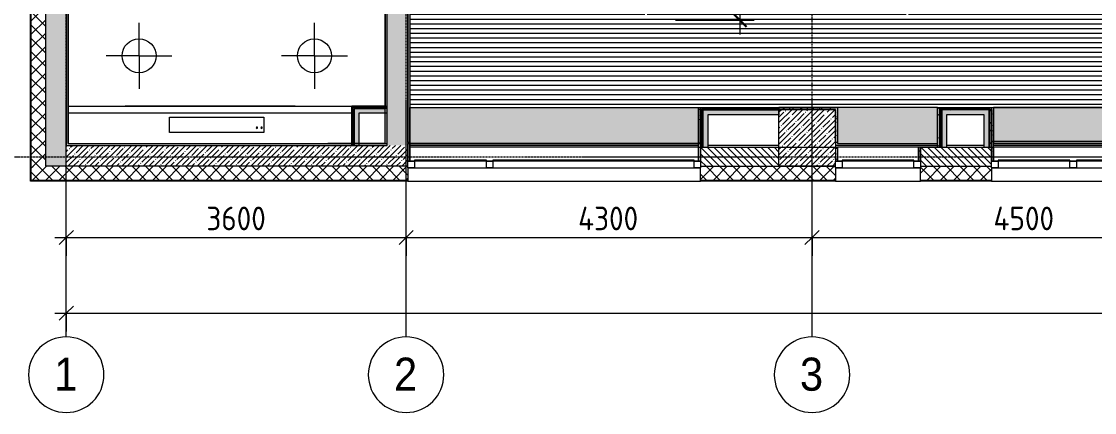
# Model space of a CAD drawing. Header units: millimetres. Extents: x 1311 to 195818, y -8553 to 29000.
# Drawn here: x 9082 to 20448, y -2706 to 1431 of the extents above; entities that cross this region are included whole.
import ezdxf

# ---------------------------------------------------------------- set-up
doc = ezdxf.new("R2010")
doc.units = ezdxf.units.MM
doc.linetypes.add('Осевая', pattern=[31.75, 6.35, -4.7625, 15.875, -4.7625])
for name, color, linetype, lineweight in [('A-ANNO-DIMS', 7, 'Continuous', 9), ('A-ANNO-DIMS-100', 7, 'Continuous', 9), ('A-CLNG-PATT', 7, 'Continuous', 9), ('A-GLAZ', 7, 'Continuous', 9), ('A-GLAZ-1', 7, 'Continuous', 13), ('A-WALL', 7, 'Continuous', 9), ('I-WALL', 7, 'Continuous', 9), ('M-EQPM', 7, 'Continuous', 9), ('Знаки', 7, 'Continuous', 9), ('Оси', 7, 'Continuous', 9), ('Оси-1', 7, 'Continuous', 20), ('Оси-2', 7, 'Осевая', 9)]:
    doc.layers.add(name, color=color, linetype=linetype, lineweight=lineweight)
for name, color, linetype, lineweight, true_color in [('A-ANNO-NOTE', 1, 'Continuous', 9, 0xff0000), ('A-CLNG-1', 7, 'Continuous', 9, 0xeaeaea), ('A-WALL-1', 7, 'Continuous', 9, 0x3c3c3c), ('A-WALL-2', 7, 'Continuous', 9, 0x535353), ('A-WALL-FNSH-1', 7, 'Continuous', 9, 0x3c3c3c), ('I-WALL-1', 7, 'Continuous', 9, 0x535353), ('S-COLS-1', 9, 'Continuous', 9, 0x808080), ('S-COLS-2', 7, 'Continuous', 9, 0x3c3c3c)]:
    doc.layers.add(name, color=color, linetype=linetype, lineweight=lineweight, true_color=true_color)
doc.layers.add('A-CLNG-PATT-1', color=7, linetype='Continuous', lineweight=9, transparency=1)
doc.styles.add('Arial', font='arial.ttf', dxfattribs={"width": 0.9, "height": 350})
doc.styles.add('GOST Common_4', font='GOST_Common.ttf', dxfattribs={"width": 0.9, "height": 300})
doc.styles.add('ISOCPEUR', font='isocpeur.ttf', dxfattribs={"width": 0.9, "height": 250})
doc.dimstyles.new('ADSK_Основной_3_0_окр_', dxfattribs={"dimscale": 304.8, "dimtxt": 301.714499, "dimasz": 0.463911, "dimexe": 0.492126, "dimexo": 0.984252, "dimgap": 0.164042, "dimtad": 1, "dimdec": 0, "dimrnd": 10, "dimdsep": 46, "dimtxsty": 'GOST Common_4', "dimblk1": 'OBLIQUE', "dimblk2": 'OBLIQUE', "dimsah": 1, "dimcen": 0.09, "dimdle": 0.492126, "dimazin": 0, "dimtfac": 1, "dimtdec": 4, "dimtix": 1, "dimtmove": 0, "dimatfit": 3, "dimfxl": 1, "dimtvp": 1, "dimtolj": 1, "dimtzin": 0, "dimlwd": 9, "dimlwe": 9, "dimarcsym": 2})
doc.dimstyles.new('ISO-2_5_0_9К_БОЛЬШОЙ', dxfattribs={"dimscale": 304.8, "dimtxt": 248.995294, "dimasz": 0.492126, "dimexe": 0.393701, "dimexo": 0.984252, "dimgap": 0, "dimtad": 1, "dimdec": 0, "dimrnd": 10, "dimzin": 0, "dimdsep": 46, "dimtxsty": 'ISOCPEUR', "dimblk1": 'OBLIQUE', "dimblk2": 'OBLIQUE', "dimsah": 1, "dimcen": 0.09, "dimdle": 0.393701, "dimazin": 0, "dimtfac": 1, "dimtdec": 4, "dimtix": 1, "dimtmove": 0, "dimatfit": 3, "dimfxl": 1, "dimtvp": 1, "dimtolj": 1, "dimtzin": 0, "dimarcsym": 2})
pattern_1 = [(45, (9445.76, 0), (-70.71068, 70.71068), []), (135, (9445.76, 0), (-70.71068, -70.71068), [])]
pattern_2 = [(45, (9445.765, 0), (-57.0246, 57.0246), []), (45, (9502.79, 0), (-57.0246, 57.0246), [100.806, -20.161, 3.353, -16.808])]
pattern_3 = [(0, (9445.765, 0), (121.92, 30.48), [10.058, -81.382, 10.058, -81.382, -487.68]), (0, (9445.765, 0), (121.92, 30.48), [-182.88, 10.058, -172.822, 10.058, -81.382, -213.36]), (0, (9445.765, 0), (121.92, 30.48), [-457.2, 10.058, -50.902, 10.058, -142.342]), (120, (9491.485, 15.24), (-87.356454, 90.34582), [10.058, -81.382, 10.058, -81.382, -487.68]), (120, (9491.485, 15.24), (-87.356454, 90.34582), [-182.88, 10.058, -172.822, 10.058, -81.382, -213.36]), (120, (9491.485, 15.24), (-87.356454, 90.34582), [-457.2, 10.058, -50.902, 10.058, -142.342]), (240, (9506.725, 76.2), (-34.563546, -120.82582), [10.058, -81.382, 10.058, -81.382, -487.68]), (240, (9506.725, 76.2), (-34.563546, -120.82582), [-182.88, 10.058, -172.822, 10.058, -81.382, -213.36]), (240, (9506.725, 76.2), (-34.563546, -120.82582), [-457.2, 10.058, -50.902, 10.058, -142.342])]
pattern_4 = [(45, (9445.76, 0), (-106.066, 106.066), []), (135, (9445.76, 0), (-106.066, -106.066), [])]

# ---------------------------------------------------------------- blocks, each defined once
blk = doc.blocks.new('120_Окно_СКБ_1Ст - 120_Окно_СКБ_1Ст 900х2500_h_-22445987-Сводный план потолков 1 этажа в осях 1-12')
at = {"layer": 'A-GLAZ'}
for p, q in [((450, -57), (-450, -57)), ((-450, -127), (450, -127))]:
    blk.add_line(p, q, dxfattribs=at)
at = {"layer": 'A-GLAZ-1'}
for p, q in [((-450, -127), (-450, -57)), ((-450, -57), (-380, -57)), ((-380, -57), (-380, -127)), ((380, -127), (380, -57)), ((380, -57), (450, -57)), ((450, -57), (450, -127)), ((-380, -127), (-450, -127)), ((-380, -127), (-380, -137)), ((-380, -137), (380, -137)), ((-330, -137), (-330, -127)), ((330, -137), (330, -127)), ((450, -127), (380, -127)), ((380, -137), (380, -127))]:
    blk.add_line(p, q, dxfattribs=at)
blk = doc.blocks.new('120_Окно_СКБ_2Ст - 120_Окно_СКБ_2Ст 2100х2500 _мал створка справа_-22445857-Сводный план потолков 1 этажа в осях 1-12')
at = {"layer": 'A-GLAZ'}
for p, q in [((1050, -57), (-1050, -57)), ((-1050, -127), (1050, -127))]:
    blk.add_line(p, q, dxfattribs=at)
at = {"layer": 'A-GLAZ-1'}
for p, q in [((-1050, -127), (-1050, -57)), ((-1050, -57), (-980, -57)), ((-980, -57), (-980, -127)), ((150, -127), (150, -57)), ((150, -57), (220, -57)), ((220, -57), (220, -127)), ((980, -127), (980, -57)), ((980, -57), (1050, -57)), ((1050, -57), (1050, -127)), ((-980, -127), (-1050, -127)), ((-980, -127), (-980, -137)), ((-980, -137), (150, -137)), ((-930, -137), (-930, -127)), ((100, -137), (100, -127)), ((220, -127), (150, -127)), ((150, -137), (150, -127)), ((220, -127), (220, -137)), ((220, -137), (980, -137)), ((270, -137), (270, -127)), ((930, -137), (930, -127)), ((1050, -127), (980, -127)), ((980, -137), (980, -127))]:
    blk.add_line(p, q, dxfattribs=at)
blk = doc.blocks.new('120_Окно_СКБ_2Ст - 120_Окно_СКБ_2Ст 3100х2500 _мал_створка слева_-22446080-Сводный план потолков 1 этажа в осях 1-12')
at = {"layer": 'A-GLAZ'}
for p, q in [((1550, -57), (-1550, -57)), ((-1550, -127), (1550, -127))]:
    blk.add_line(p, q, dxfattribs=at)
at = {"layer": 'A-GLAZ-1'}
for p, q in [((-1550, -127), (-1550, -57)), ((-1550, -57), (-1480, -57)), ((-1480, -57), (-1480, -127)), ((650, -127), (650, -57)), ((650, -57), (720, -57)), ((720, -57), (720, -127)), ((1480, -127), (1480, -57)), ((1480, -57), (1550, -57)), ((1550, -57), (1550, -127)), ((-1480, -127), (-1550, -127)), ((-1480, -127), (-1480, -137)), ((-1480, -137), (650, -137)), ((-1430, -137), (-1430, -127)), ((600, -137), (600, -127)), ((720, -127), (650, -127)), ((650, -137), (650, -127)), ((720, -127), (720, -137)), ((720, -137), (1480, -137)), ((770, -137), (770, -127)), ((1430, -137), (1430, -127)), ((1550, -127), (1480, -127)), ((1480, -137), (1480, -127))]:
    blk.add_line(p, q, dxfattribs=at)
blk = doc.blocks.new('radiator_prado_classic_z_tip_30_po exemplyaru - Classic Z Тип 30-500-30677902-Сводный план потолков 1 этажа в осях 1-12')
at = {"layer": 'M-EQPM'}
for p, q in [((0, -228), (0, -64)), ((0, -64), (1000, -64)), ((1000, -64), (1000, -228)), ((1000, -228), (0, -228))]:
    blk.add_line(p, q, dxfattribs=at)
for centre, start, end in [((25, -114), 90, 270), ((25, -114), 270, 90), ((75, -114), 90, 270), ((75, -114), 270, 90)]:
    blk.add_arc(centre, 7.5, start, end, dxfattribs=at)
blk = doc.blocks.new('Съемный металлический экран с перфорацией - E1-31419150-Сводный план потолков 1 этажа в осях 1-12')
at = {"layer": 'Знаки'}
h = blk.add_hatch(dxfattribs=at)
h.set_pattern_fill('FP_93', color=256, style=0, pattern_type=2)
h.set_pattern_definition([(0, (-715.406, -520), (0, 50.8), [13.612, -74.376]), (60, (-690.006, -513.194), (-43.9941, 25.4), [13.612, -74.376]), (120, (-683.2, -487.794), (-43.9941, -25.4), [13.612, -74.376]), (30, (-701.79, -520), (9e-05, 101.5998), [13.612, -87.988]), (30, (-727.19, -476.01), (9e-05, 101.5998), [13.612, -87.988]), (150, (-715.41, -520), (-87.988, -50.7998), [13.612, -87.988]), (150, (-690.01, -476.01), (-87.988, -50.7998), [13.612, -87.988]), (90, (-683.2, -501.41), (-87.988, 50.8), [13.612, -87.988]), (90, (-734, -501.41), (-87.988, 50.8), [13.612, -87.988])])
h.paths.add_polyline_path([(1100, 15), (1800, 15), (1800, 20), (0, 20), (0, 15), (783, 15)])
for p, q in [((0, 15), (0, 20)), ((0, 20), (1800, 20)), ((1800, 20), (1800, 15))]:
    blk.add_line(p, q, dxfattribs=at)
blk = doc.blocks.new('Зашивка приборов отопления15 - Зашивка приборов отопления-33281080-Сводный план потолков 1 этажа в осях 1-12')
at = {"layer": 'A-WALL-2'}
for p, q in [((130, 535), (3135, 535)), ((3135, 460), (130, 460))]:
    blk.add_line(p, q, dxfattribs=at)
blk = doc.blocks.new('Ось сетки - D8-29747960-Сводный план потолков 1 этажа в осях 1-12')
at = {"layer": 'Оси-1'}
for start, end in [(360, 180), (180, 360)]:
    blk.add_arc((0, 0), 4, start, end, dxfattribs=at)
blk = doc.blocks.new('DIMBLOCK1-Сводный план потолков 1 этажа в осях 1-12')
at = {"layer": 'A-ANNO-DIMS-100'}
for p, q in [((9556, -1049), (9556, -735)), ((13156, -1049), (13156, -735)), ((9436, -855), (13156, -855)), ((9556, -855), (9556, -1049)), ((13156, -855), (13156, -1049))]:
    blk.add_line(p, q, dxfattribs=at)
at = {"layer": 'A-ANNO-DIMS-100', "lineweight": 20}
for p, q in [((9556, -855), (9631, -780)), ((13156, -855), (13231, -780)), ((9556, -855), (9481, -930)), ((13156, -855), (13081, -930))]:
    blk.add_line(p, q, dxfattribs=at)
at = {"layer": 'A-ANNO-DIMS-100', "color": 0, "insert": (11040, -528), "char_height": 250, "width": 758.48, "attachment_point": 1, "line_spacing_factor": 1.149209, "style": 'ISOCPEUR'}
blk.add_mtext('3600', dxfattribs=at)
blk = doc.blocks.new('_Oblique')
at = {"color": 0, "linetype": 'ByBlock', "lineweight": -2}
blk.add_line((-0.5, -0.5), (0.5, 0.5), dxfattribs=at)
blk = doc.blocks.new('DIMBLOCK2-Сводный план потолков 1 этажа в осях 1-12')
at = {"layer": 'A-ANNO-DIMS-100'}
for p, q in [((13156, -1049), (13156, -735)), ((17456, -1049), (17456, -735)), ((13156, -855), (17456, -855)), ((13156, -855), (13156, -1049)), ((17456, -855), (17456, -1049))]:
    blk.add_line(p, q, dxfattribs=at)
at = {"layer": 'A-ANNO-DIMS-100', "lineweight": 20}
for p, q in [((13156, -855), (13231, -780)), ((17456, -855), (17531, -780)), ((13156, -855), (13081, -930)), ((17456, -855), (17381, -930))]:
    blk.add_line(p, q, dxfattribs=at)
at = {"layer": 'A-ANNO-DIMS-100', "color": 0, "insert": (14978, -528), "char_height": 250, "width": 787.21, "attachment_point": 1, "line_spacing_factor": 1.149209, "style": 'ISOCPEUR'}
blk.add_mtext('4300', dxfattribs=at)
blk = doc.blocks.new('DIMBLOCK3-Сводный план потолков 1 этажа в осях 1-12')
at = {"layer": 'A-ANNO-DIMS-100'}
for p, q in [((17456, -1049), (17456, -735)), ((21956, -1049), (21956, -735)), ((17456, -855), (21956, -855)), ((17456, -855), (17456, -1049)), ((21956, -855), (21956, -1049))]:
    blk.add_line(p, q, dxfattribs=at)
at = {"layer": 'A-ANNO-DIMS-100', "lineweight": 20}
for p, q in [((17456, -855), (17531, -780)), ((21956, -855), (22031, -780)), ((17456, -855), (17381, -930)), ((21956, -855), (21881, -930))]:
    blk.add_line(p, q, dxfattribs=at)
at = {"layer": 'A-ANNO-DIMS-100', "color": 0, "insert": (19378, -528), "char_height": 250, "width": 787.21, "attachment_point": 1, "line_spacing_factor": 1.149209, "style": 'ISOCPEUR'}
blk.add_mtext('4500', dxfattribs=at)
blk = doc.blocks.new('DIMBLOCK25-Сводный план потолков 1 этажа в осях 1-12')
at = {"layer": 'A-ANNO-DIMS-100'}
for p, q in [((9556, -1849), (9556, -1535)), ((47756, -1849), (47756, -1535)), ((9436, -1655), (47876, -1655)), ((9556, -1655), (9556, -1849)), ((47756, -1655), (47756, -1849))]:
    blk.add_line(p, q, dxfattribs=at)
at = {"layer": 'A-ANNO-DIMS-100', "lineweight": 20}
for p, q in [((9556, -1655), (9631, -1580)), ((47756, -1655), (47831, -1580)), ((9556, -1655), (9481, -1730)), ((47756, -1655), (47681, -1730))]:
    blk.add_line(p, q, dxfattribs=at)
at = {"layer": 'A-ANNO-DIMS-100', "color": 0, "insert": (28261, -1328), "char_height": 250, "width": 948.1, "attachment_point": 1, "line_spacing_factor": 1.149209, "style": 'ISOCPEUR'}
blk.add_mtext('38200', dxfattribs=at)
blk = doc.blocks.new('DIMBLOCK108-Сводный план потолков 1 этажа в осях 1-12')
at = {"layer": 'A-ANNO-DIMS-100', "lineweight": 30}
for p, q in [((16692, 2445), (16621, 2516)), ((16692, 2445), (16763, 2374)), ((16692, 1445), (16621, 1516)), ((16692, 1445), (16763, 1374))]:
    blk.add_line(p, q, dxfattribs=at)
at = {"layer": 'A-ANNO-DIMS-100'}
for p, q in [((16686, 2445), (16842, 2445)), ((16692, 2445), (16686, 2445)), ((16692, 2445), (16692, 1295)), ((16009, 1445), (16842, 1445)), ((16692, 1445), (16009, 1445))]:
    blk.add_line(p, q, dxfattribs=at)
at = {"layer": 'A-ANNO-DIMS-100', "color": 0, "insert": (16250, 1689), "char_height": 300, "width": 613.66, "attachment_point": 1, "rotation": 90, "line_spacing_factor": 1.022761, "style": 'GOST Common_4'}
blk.add_mtext('1/2', dxfattribs=at)

msp = doc.modelspace()

# ---------------------------------------------------------------- hatches: boundary and pattern name
at = {"layer": 'A-CLNG-PATT'}
h = msp.add_hatch(dxfattribs=at)
h.set_pattern_fill('FP_85', color=256, style=0, pattern_type=2)
h.set_pattern_definition([(0, (21565.765, 4107), (0, -50), [])])
h.paths.add_polyline_path([(27762.3, 521), (29935.8, 521), (29934.8, 4370), (23755.8, 4370), (23755.8, 7693), (22225.8, 7693), (22225.8, 7050), (20905.8, 7050), (20904.8, 7680), (18205.8, 7679), (18205.8, 7120), (17085.8, 7120), (17085.8, 7693), (13195.8, 7693), (13195.8, 521), (26494.4, 521)])
h.paths.add_polyline_path([(29654.8, 601), (29606.9, 606.8), (29561.8, 623.9), (29522.1, 651.3), (29490.2, 687.4), (29467.8, 730.1), (29456.2, 776.9), (29456.2, 825.1), (29467.8, 871.9), (29490.2, 914.6), (29522.1, 950.7), (29561.8, 978.1), (29606.9, 995.2), (29654.8, 1001), (29702.6, 995.2), (29747.7, 978.1), (29787.4, 950.7), (29819.4, 914.6), (29841.8, 871.9), (29853.3, 825.1), (29853.3, 776.9), (29841.8, 730.1), (29819.4, 687.4), (29787.4, 651.3), (29747.7, 623.9), (29702.6, 606.8), (29664.1, 602.1)])
h.paths.add_polyline_path([(27231.4, 1464), (27231.4, 3425.9), (27256.8, 3425.9), (27256.8, 1464)])
h.paths.add_polyline_path([(24256.8, 1464), (24231.4, 1464), (24231.4, 3425.9), (24256.8, 3425.9), (24256.8, 2570)])
h.paths.add_polyline_path([(21231.4, 1464), (21231.4, 3425.9), (21256.8, 3425.9), (21256.8, 1464)])
h.paths.add_polyline_path([(18451.4, 1464), (18451.4, 3425.9), (18476.8, 3425.9), (18476.8, 1464)])
h.paths.add_polyline_path([(15709.5, 1464), (15684.1, 1464), (15684.1, 3425.9), (15709.5, 3425.9), (15709.5, 2570)])
h.paths.add_polyline_path([(21243.1, 4769), (21243.1, 6730.9), (21268.5, 6730.9), (21268.5, 4769)])
h.paths.add_polyline_path([(18488.5, 4769), (18463.1, 4769), (18463.1, 6730.9), (18488.5, 6730.9), (18488.5, 6284.3)])
h.paths.add_polyline_path([(15699.9, 4769), (15683.1, 4769), (15683.1, 6730.9), (15708.5, 6730.9), (15708.5, 4769)])
h.paths.add_polyline_path([(13556.8, 7210), (13508.9, 7215.8), (13463.8, 7232.9), (13424.1, 7260.3), (13392.2, 7296.4), (13369.8, 7339.1), (13358.2, 7385.9), (13358.2, 7434.1), (13369.8, 7480.9), (13392.2, 7523.6), (13424.1, 7559.7), (13463.8, 7587.1), (13508.9, 7604.2), (13556.8, 7610), (13604.6, 7604.2), (13649.7, 7587.1), (13689.4, 7559.7), (13721.4, 7523.6), (13743.8, 7480.9), (13755.3, 7434.1), (13755.3, 7385.9), (13743.8, 7339.1), (13721.4, 7296.4), (13689.4, 7260.3), (13649.7, 7232.9), (13604.6, 7215.8), (13580.8, 7212.9)])
at = {"layer": 'A-CLNG-PATT-1'}
h = msp.add_hatch(color=256, dxfattribs=at)
h.paths.add_polyline_path([(26725.8, 140), (29935.8, 141), (29935.8, 520), (26725.8, 520), (26725.8, 500)])
h.paths.add_polyline_path([(18253.4, 140), (18784.5, 140), (18784.5, 521), (17726.5, 521), (17726.5, 140)])
h.paths.add_polyline_path([(16254.8, 140), (16255.8, 141), (16254.8, 521), (13195.8, 521), (13196.8, 140), (15083.7, 140)])
h.paths.add_polyline_path([(25934.6, 140.5), (25934.6, 521), (25076.8, 521), (25076.8, 140.5), (25860.5, 140.5)])
h.paths.add_polyline_path([(21455.8, 140.6), (21584.8, 140.6), (21584.8, 520), (19376.8, 520), (19375.8, 140.6), (20155.2, 140.6)])
h.paths.add_polyline_path([(22226.8, 141), (24284.8, 141), (24284.8, 521), (22226.8, 521)])
at = {"layer": 'A-WALL'}
h = msp.add_hatch(dxfattribs=at)
h.set_pattern_fill('FP_6', color=256, style=0, pattern_type=2)
h.set_pattern_definition(pattern_1)
h.paths.add_polyline_path([(9185.8, -100), (9335.8, -100), (9335.8, 3670), (9185.8, 3670), (9185.8, 120)])
h.paths.add_polyline_path([(9185.8, 5220), (9335.8, 5220), (9335.8, 5620), (9185.8, 5620), (9185.8, 5400)])
h.paths.add_polyline_path([(9185.8, 7320), (9335.8, 7320), (9335.8, 8520), (9185.8, 8520), (9185.8, 7680)])
h.paths.add_polyline_path([(9185.8, 10820), (9335.8, 10820), (9335.8, 12220), (9185.8, 12220), (9185.8, 10900)])
h.paths.add_polyline_path([(9317.8, 13120), (9335.8, 13120), (9335.8, 15350), (9185.8, 15350), (9185.8, 13120)])
h = msp.add_hatch(dxfattribs=at)
h.set_pattern_fill('FP_31', color=256, style=0, pattern_type=2)
h.set_pattern_definition([(135, (9445.765, 0), (-35.35534, -35.35534), [])])
h.paths.add_polyline_path([(29664.1, -100), (30155.8, -100), (30155.8, 100), (28805.8, 100), (28805.8, -100), (29030.2, -100)])
h.paths.add_polyline_path([(31355.8, -100), (31355.8, 100), (31055.8, 100), (31055.8, -100)])
h.paths.add_polyline_path([(31955.8, -100), (32080.8, -100), (32080.8, 100), (31955.8, 100), (31955.8, 64.2)])
h.paths.add_polyline_path([(37755.5, -100), (37755.5, 100), (36755.8, 100), (36755.8, -100)])
h.paths.add_polyline_path([(35005.8, -100), (35005.8, 100), (34880.8, 100), (34880.8, -100)])
h.paths.add_polyline_path([(35855.8, -100), (35855.8, 100), (35605.8, 100), (35605.8, -100)])
h.paths.add_polyline_path([(26105.8, -100), (26105.8, 100), (25955.8, 100), (25955.8, -100)])
h.paths.add_polyline_path([(25055.8, -100), (25055.8, 100), (24305.8, 100), (24305.8, -100), (24592.7, -100)])
h.paths.add_polyline_path([(21605.8, -100), (21605.8, 100), (21455.8, 100), (21455.8, -100)])
h.paths.add_polyline_path([(18887.3, -100), (19355.8, -100), (19355.8, 100), (18605.5, 100), (18605.5, -100)])
h.paths.add_polyline_path([(16351.6, -100), (17105.8, -100), (17105.8, 100), (16275.8, 100), (16275.8, -100)])
h = msp.add_hatch(dxfattribs=at)
h.set_pattern_fill('FP_6', color=256, style=0, pattern_type=2)
h.set_pattern_definition(pattern_1)
h.paths.add_polyline_path([(47733.4, -250), (47733.4, -100), (47435.8, -100), (47435.8, -250)])
h.paths.add_polyline_path([(43315.8, -250), (43315.8, -100), (42455.8, -100), (42455.8, -250), (43055.8, -250)])
h.paths.add_polyline_path([(46535.8, -250), (46535.8, -100), (45415.8, -100), (45415.8, -250), (45512.3, -250)])
h.paths.add_polyline_path([(38655.5, -250), (39655.8, -250), (39655.8, -100), (38655.5, -100), (38655.5, -215.7)])
h.paths.add_polyline_path([(36755.8, -250), (37755.5, -250), (37755.5, -100), (36755.8, -100), (36755.8, -118)])
h.paths.add_polyline_path([(35855.8, -250), (35855.8, -100), (34880.8, -100), (34880.8, -250), (35369.5, -250)])
h.paths.add_polyline_path([(32080.8, -250), (32080.8, -100), (31055.8, -100), (31055.8, -250), (31565.9, -250)])
h.paths.add_polyline_path([(30155.8, -250), (30155.8, -100), (28805.8, -100), (28805.8, -250), (29030.2, -250)])
h.paths.add_polyline_path([(25955.8, -250), (26705.8, -250), (26705.8, -100), (25955.8, -100), (25955.8, -215.7)])
h.paths.add_polyline_path([(24305.8, -250), (25055.8, -250), (25055.8, -100), (24305.8, -100), (24305.8, -215.7)])
h.paths.add_polyline_path([(22205.8, -250), (22205.8, -100), (21455.8, -100), (21455.8, -250), (21605.8, -250)])
h.paths.add_polyline_path([(18887.3, -250), (19355.8, -250), (19355.8, -100), (18605.5, -100), (18605.5, -250)])
h.paths.add_polyline_path([(16275.8, -250), (17705.5, -250), (17705.5, -100), (16275.8, -100), (16275.8, -118)])
h.paths.add_polyline_path([(9335.8, -250), (13175.8, -250), (13175.8, -100), (9185.8, -100), (9185.8, -250)])
at = {"layer": 'I-WALL'}
h = msp.add_hatch(dxfattribs=at)
h.set_pattern_fill('FP_1', color=256, style=0, pattern_type=2)
h.set_pattern_definition(pattern_2)
h.paths.add_polyline_path([(9335.8, -100), (9555.8, -100), (9555.8, 3670), (9335.8, 3670), (9335.8, 2570)])
h.paths.add_polyline_path([(9335.8, 5220), (9555.8, 5220), (9555.8, 5620), (9335.8, 5620), (9335.8, 5400)])
h.paths.add_polyline_path([(9555.8, 7320), (9555.8, 7900), (9335.8, 7900), (9335.8, 7320)])
h = msp.add_hatch(dxfattribs=at)
h.set_pattern_fill('FP_1', color=256, style=0, pattern_type=2)
h.set_pattern_definition(pattern_2)
h.paths.add_polyline_path([(13175.8, 120), (13175.8, 7900), (12955.8, 7900), (12955.8, 120)])
h = msp.add_hatch(dxfattribs=at)
h.set_pattern_fill('FP_84', color=256, style=0, pattern_type=2)
h.set_pattern_definition(pattern_3)
h.paths.add_polyline_path([(12955.8, 140), (12955.8, 7680), (12935.8, 7680), (12935.8, 510), (12937.1, 510), (12939.6, 460), (12935.8, 460), (12935.8, 140)])
h = msp.add_hatch(dxfattribs=at)
h.set_pattern_fill('FP_84', color=256, style=0, pattern_type=2)
h.set_pattern_definition(pattern_3)
h.paths.add_polyline_path([(13195.8, 150), (13195.8, 7693), (13175.8, 7693), (13175.8, 150), (13181.9, 150)])
h = msp.add_hatch(dxfattribs=at)
h.set_pattern_fill('FP_84', color=256, style=0, pattern_type=2)
h.set_pattern_definition(pattern_3)
h.paths.add_polyline_path([(9575.8, 120), (9575.8, 3670), (9555.8, 3670), (9555.8, 120)])
h.paths.add_polyline_path([(9555.8, 5220), (9575.8, 5220), (9575.8, 5400), (9555.8, 5400), (9555.8, 5380)])
h = msp.add_hatch(dxfattribs=at)
h.set_pattern_fill('FP_92', color=256, style=0, pattern_type=2)
h.set_pattern_definition(pattern_4)
h.paths.add_polyline_path([(12655.8, 522.5), (12935.8, 522.5), (12934.8, 535), (12580.8, 535), (12580.8, 522.5), (12605.8, 522.5)])
h = msp.add_hatch(dxfattribs=at)
h.set_pattern_fill('FP_92', color=256, style=0, pattern_type=2)
h.set_pattern_definition(pattern_4)
h.paths.add_polyline_path([(12593.3, 140), (12593.3, 522.5), (12580.8, 522.5), (12581.4, 140)])
h = msp.add_hatch(dxfattribs=at)
h.set_pattern_fill('FP_92', color=256, style=0, pattern_type=2)
h.set_pattern_definition(pattern_4)
h.paths.add_polyline_path([(12935.8, 510), (12935.8, 522.5), (12593.3, 522.5), (12593.3, 510), (12655.8, 510)])
h = msp.add_hatch(dxfattribs=at)
h.set_pattern_fill('FP_92', color=256, style=0, pattern_type=2)
h.set_pattern_definition(pattern_4)
h.paths.add_polyline_path([(12605.8, 140), (12605.8, 510), (12593.3, 509.6), (12593.3, 140), (12605, 140)])
for points in [[(12655.8, 460), (12939.6, 460), (12937.1, 510), (12605.8, 510), (12605.8, 460)], [(12655.8, 136), (12655.8, 460), (12605.8, 460), (12605.8, 138.6), (12612.6, 138.3)], [(16350.8, 100), (16350.8, 495), (16300.8, 495), (16300.8, 100)], [(16351.6, 445), (17105.8, 445), (17105.8, 495), (16350.8, 495), (16350.8, 445)], [(18880.5, 445), (19280.8, 445), (19280.8, 495), (18830.5, 495), (18830.5, 445)], [(19330.8, 100), (19330.8, 495), (19280.8, 495), (19280.8, 100)], [(18880.5, 100), (18880.5, 445), (18830.5, 445), (18830.5, 100)]]:
    msp.add_hatch(color=256, dxfattribs=at).paths.add_polyline_path(points)
h = msp.add_hatch(dxfattribs=at)
h.set_pattern_fill('FP_84', color=256, style=0, pattern_type=2)
h.set_pattern_definition(pattern_3)
h.paths.add_polyline_path([(16275.8, 100), (16275.8, 520), (16255.8, 520), (16256.3, 140), (16266, 120)])
h = msp.add_hatch(dxfattribs=at)
h.set_pattern_fill('FP_84', color=256, style=0, pattern_type=2)
h.set_pattern_definition(pattern_3)
h.paths.add_polyline_path([(16275.8, 500), (17725.5, 500), (17725.5, 520), (16275.8, 520)])
h = msp.add_hatch(dxfattribs=at)
h.set_pattern_fill('FP_92', color=256, style=0, pattern_type=2)
h.set_pattern_definition(pattern_4)
h.paths.add_polyline_path([(16288.3, 100), (16288, 500), (16275.8, 500), (16275.8, 100)])
h = msp.add_hatch(dxfattribs=at)
h.set_pattern_fill('FP_92', color=256, style=0, pattern_type=2)
h.set_pattern_definition(pattern_4)
h.paths.add_polyline_path([(16300.8, 100), (16300.8, 500), (16288.3, 500), (16288.3, 100)])
h = msp.add_hatch(dxfattribs=at)
h.set_pattern_fill('FP_92', color=256, style=0, pattern_type=2)
h.set_pattern_definition(pattern_4)
h.paths.add_polyline_path([(16350.8, 495), (17105.8, 495), (17105.8, 500), (16300.8, 500), (16300.8, 495)])
h = msp.add_hatch(dxfattribs=at)
h.set_pattern_fill('FP_84', color=256, style=0, pattern_type=2)
h.set_pattern_definition(pattern_3)
h.paths.add_polyline_path([(17705.8, 150), (17725.5, 150), (17725.5, 500), (17705.8, 500)])
h = msp.add_hatch(dxfattribs=at)
h.set_pattern_fill('FP_84', color=256, style=0, pattern_type=2)
h.set_pattern_definition(pattern_3)
h.paths.add_polyline_path([(18785.5, 500), (19376.8, 500), (19375.8, 520), (18785.5, 520), (18785.5, 507.5)])
h = msp.add_hatch(dxfattribs=at)
h.set_pattern_fill('FP_84', color=256, style=0, pattern_type=2)
h.set_pattern_definition(pattern_3)
h.paths.add_polyline_path([(18805.5, 100), (18805.5, 500), (18785.5, 500), (18785.5, 100)])
h = msp.add_hatch(dxfattribs=at)
h.set_pattern_fill('FP_92', color=256, style=0, pattern_type=2)
h.set_pattern_definition(pattern_4)
h.paths.add_polyline_path([(18818, 100), (18818, 500), (18805.5, 500), (18805.5, 100)])
h = msp.add_hatch(dxfattribs=at)
h.set_pattern_fill('FP_92', color=256, style=0, pattern_type=2)
h.set_pattern_definition(pattern_4)
h.paths.add_polyline_path([(19330.8, 495), (19330.6, 500), (18818, 500), (18818, 495), (19280.8, 495)])
h = msp.add_hatch(dxfattribs=at)
h.set_pattern_fill('FP_92', color=256, style=0, pattern_type=2)
h.set_pattern_definition(pattern_4)
h.paths.add_polyline_path([(18818, 100), (18830.5, 101), (18830.5, 495), (18818, 495), (18818, 101)])
h = msp.add_hatch(dxfattribs=at)
h.set_pattern_fill('FP_92', color=256, style=0, pattern_type=2)
h.set_pattern_definition(pattern_4)
h.paths.add_polyline_path([(19343.3, 100), (19343.3, 500), (19330.8, 500), (19330.8, 100)])
h = msp.add_hatch(dxfattribs=at)
h.set_pattern_fill('FP_92', color=256, style=0, pattern_type=2)
h.set_pattern_definition(pattern_4)
h.paths.add_polyline_path([(19355.8, 100), (19355.8, 500), (19343.3, 500), (19343.3, 100)])
h = msp.add_hatch(dxfattribs=at)
h.set_pattern_fill('FP_84', color=256, style=0, pattern_type=2)
h.set_pattern_definition(pattern_3)
h.paths.add_polyline_path([(19375.8, 100), (19375.8, 500), (19355.8, 500), (19355.8, 100)])
h = msp.add_hatch(dxfattribs=at)
h.set_pattern_fill('FP_1', color=256, style=0, pattern_type=2)
h.set_pattern_definition(pattern_2)
h.paths.add_polyline_path([(13175.8, -100), (13175.8, 120), (9555.8, 120), (9555.8, -100), (12955.8, -100)])
h = msp.add_hatch(dxfattribs=at)
h.set_pattern_fill('FP_84', color=256, style=0, pattern_type=2)
h.set_pattern_definition(pattern_3)
h.paths.add_polyline_path([(12580.8, 120), (12955.8, 120), (12955.8, 140), (12655.8, 140), (12655.8, 136), (12605.8, 138.7), (12605.8, 140), (9575.8, 140), (9575.8, 120), (12548, 120)])
h = msp.add_hatch(dxfattribs=at)
h.set_pattern_fill('FP_84', color=256, style=0, pattern_type=2)
h.set_pattern_definition(pattern_3)
h.paths.add_polyline_path([(13195.8, -48), (13195.8, 140), (13175.8, 140), (13175.8, -48), (13181.9, -48)])
h = msp.add_hatch(dxfattribs=at)
h.set_pattern_fill('FP_84', color=256, style=0, pattern_type=2)
h.set_pattern_definition(pattern_3)
h.paths.add_polyline_path([(16275.8, -48), (16275.8, 100), (16255.8, 140), (16255.8, -48)])
h = msp.add_hatch(dxfattribs=at)
h.set_pattern_fill('FP_84', color=256, style=0, pattern_type=2)
h.set_pattern_definition(pattern_3)
h.paths.add_polyline_path([(17725.5, -48), (17725.5, 100), (17705.8, 100), (17705.8, -48)])
h = msp.add_hatch(dxfattribs=at)
h.set_pattern_fill('FP_84', color=256, style=0, pattern_type=2)
h.set_pattern_definition(pattern_3)
h.paths.add_polyline_path([(18585.5, -48), (18605.5, -48), (18605.5, 100), (18585.5, 100)])
h = msp.add_hatch(dxfattribs=at)
h.set_pattern_fill('FP_84', color=256, style=0, pattern_type=2)
h.set_pattern_definition(pattern_3)
h.paths.add_polyline_path([(19375.8, -48), (19375.8, 100), (19355.8, 100), (19355.8, -48)])
at = {"layer": 'S-COLS-1'}
h = msp.add_hatch(dxfattribs=at)
h.set_pattern_fill('FP_1', color=256, style=0, pattern_type=2)
h.set_pattern_definition(pattern_2)
h.paths.add_polyline_path([(17705.5, -100), (17705.5, 500), (17105.8, 500), (17105.8, -100), (17619.4, -100)])

# ---------------------------------------------------------------- linework, layer by layer
at = {"layer": 'A-ANNO-NOTE'}
for p, q in [((10326.8, 1068), (10326.8, 1416.9)), ((12184.8, 1068), (12184.8, 1416.9)), ((10326.8, 1068), (9977.9, 1068)), ((10326.8, 1068), (10326.8, 719.1)), ((10326.8, 1068), (10675.7, 1068)), ((12184.8, 1068), (11835.9, 1068)), ((12184.8, 1068), (12184.8, 719.1)), ((12184.8, 1068), (12533.7, 1068))]:
    msp.add_line(p, q, dxfattribs=at)
for centre in [(10326.8, 1068), (12184.8, 1068)]:
    msp.add_circle(centre, 180, dxfattribs=at)
at = {"layer": 'A-CLNG-1'}
for p, q in [((13195.8, 7693), (13195.8, 521)), ((13195.8, 521), (16255.8, 521)), ((18784.5, 521), (17726.5, 521)), ((17726.5, 521), (17726.5, 140)), ((18784.5, 521), (25934.6, 521)), ((18784.5, 140), (18784.5, 521)), ((21584.8, 520), (19376.8, 520)), ((13195.8, 150), (13195.8, 140)), ((13196.8, 140), (13196.8, -48)), ((17726.5, 140), (18784.5, 140)), ((19375.8, 140.6), (21584.8, 140.6)), ((18584.5, 100), (17726.5, 100))]:
    msp.add_line(p, q, dxfattribs=at)
at = {"layer": 'A-WALL'}
for p, q in [((9182.8, -253), (9182.8, 3670)), ((9185.8, -250), (9185.8, 3670)), ((9335.8, 3670), (9335.8, -100)), ((9575.8, 3670), (9575.8, 140)), ((12955.8, 522.5), (12593.3, 522.5)), ((12593.3, 522.5), (12593.3, 120)), ((12605.8, 510), (12605.8, 120)), ((12955.8, 510), (12935.8, 510)), ((16255.8, 520), (16255.8, 140)), ((16288.3, 507.5), (16288.3, 100)), ((16288.3, 507.5), (17105.8, 507.5)), ((16300.8, 495), (16300.8, 100)), ((16300.8, 495), (17105.8, 495)), ((18785.5, 500), (18785.5, 100)), ((19343.3, 507.5), (18818, 507.5)), ((18818, 507.5), (18818, 100)), ((19330.8, 495), (18830.5, 495)), ((18830.5, 495), (18830.5, 100)), ((19330.8, 100), (19330.8, 495)), ((19343.3, 100), (19343.3, 507.5)), ((19375.8, 500), (19375.8, 100)), ((19375.8, 500), (19376.8, 500)), ((9575.8, 140), (12955.8, 140)), ((9576.8, 140), (9576.8, 141)), ((12935.8, 140), (12580.8, 140)), ((18785.5, 100), (18605.5, 100)), ((16275.8, -100), (17705.5, -100)), ((18605.5, -100), (19355.8, -100)), ((13175.8, -253), (9182.8, -253)), ((13175.8, -250), (9185.8, -250)), ((17705.5, -250), (16275.8, -250)), ((17705.5, -253), (16275.8, -253)), ((19355.8, -250), (18605.5, -250)), ((19355.8, -253), (18605.5, -253))]:
    msp.add_line(p, q, dxfattribs=at)
at = {"layer": 'A-WALL-1'}
for p, q in [((13175.8, 7920), (13175.8, -48)), ((12935.8, 140), (12935.8, 7660)), ((12955.8, 120), (12955.8, 7680)), ((13175.8, 150), (13175.8, 7693)), ((9555.8, 3670), (9555.8, 120)), ((12955.8, 460), (12655.8, 460)), ((12655.8, 460), (12655.8, 120)), ((12935.8, 535), (12955.8, 535)), ((16255.8, 520), (17105.8, 520)), ((16275.8, 520), (16275.8, -48)), ((17705.5, 500), (16275.8, 500)), ((17105.8, 520), (17105.8, 445)), ((17705.5, 150), (17705.5, 500)), ((17725.5, 520), (17725.5, 150)), ((18785.5, 520), (19375.8, 520)), ((18805.5, 520), (18805.5, 100)), ((19355.8, 500), (18805.5, 500)), ((19355.8, 520), (19355.8, -48)), ((19376.8, 520), (19376.8, 500)), ((16350.8, 445), (16350.8, 100)), ((17105.8, 445), (16350.8, 445)), ((19280.8, 445), (18880.5, 445)), ((18880.5, 445), (18880.5, 100)), ((19280.8, 100), (19280.8, 445)), ((9555.8, 120), (12955.8, 120)), ((12580.8, 120), (12580.8, 140)), ((13195.8, 150), (13175.8, 150)), ((13175.8, -48), (13175.8, 140)), ((13175.8, 140), (13195.8, 140)), ((13195.8, 140), (13195.8, -48)), ((16255.8, -48), (16255.8, 140)), ((16255.8, 140), (16275.8, 140)), ((17725.5, 150), (17705.5, 150)), ((16255.8, 100), (17725.5, 100)), ((17705.5, 100), (17705.5, -48)), ((17725.5, 100), (17725.5, -48)), ((18585.5, -48), (18585.5, 100)), ((18605.5, -48), (18605.5, 100)), ((18605.5, 100), (18605.5, -48)), ((18785.5, 100), (19375.8, 100)), ((19355.8, -48), (19355.8, 100)), ((19375.8, 100), (19375.8, -48)), ((13175.8, -100), (9335.8, -100)), ((13175.8, -118), (13175.8, -250)), ((16275.8, -250), (16275.8, -118)), ((17705.5, -118), (17705.5, -250)), ((18605.5, -250), (18605.5, -118)), ((19355.8, -118), (19355.8, -250))]:
    msp.add_line(p, q, dxfattribs=at)
at = {"layer": 'A-WALL-2'}
for p, q in [((16254.8, 100), (13196.8, 100)), ((18605.5, 100), (18585.5, 100)), ((21434.8, 100), (19376.8, 100)), ((13175.8, -258), (16275.8, -258)), ((17705.5, -258), (18605.5, -258)), ((19355.8, -258), (21455.8, -258))]:
    msp.add_line(p, q, dxfattribs=at)
at = {"layer": 'A-WALL-FNSH-1'}
for p, q in [((13196.8, 7690), (13196.8, 141)), ((9177.8, -258), (9177.8, 3670)), ((12579.8, 140), (12579.8, 536)), ((12579.8, 536), (12935.8, 536)), ((12580.8, 535), (12580.8, 140)), ((12935.8, 535), (12580.8, 535)), ((12605.8, 510), (12605.8, 511)), ((12605.8, 511), (12935.8, 511)), ((12935.8, 510), (12605.8, 510)), ((13195.8, 150), (13195.8, 521)), ((16254.8, 141), (16254.8, 521)), ((16255.8, 521), (17726.5, 521)), ((17725.5, 520), (17105.8, 520)), ((18784.5, 521), (19376.8, 521)), ((18785.5, 520), (18785.5, 500)), ((19376.8, 521), (19376.8, 520)), ((19376.8, 500), (19376.8, 140.6)), ((9576.8, 141), (12580.8, 141)), ((12326.8, 140), (12326.8, 141)), ((12326.8, 141), (12655.8, 141)), ((12580.8, 140), (12326.8, 140)), ((13195.8, -48), (13195.8, 140)), ((13195.8, 140), (13196.8, 140)), ((13196.8, 140), (13196.8, -48)), ((16255.8, 141), (16254.8, 141)), ((16254.8, -48), (16254.8, 140)), ((16254.8, 140), (16255.8, 140)), ((17726.5, 150), (17725.5, 150)), ((18784.5, 100), (18784.5, 140)), ((17725.5, 100), (17726.5, 100)), ((17726.5, 100), (17726.5, -48)), ((18584.5, -48), (18584.5, 100)), ((18584.5, 100), (18585.5, 100)), ((18605.5, 101), (18785.5, 101)), ((18605.5, 100), (18605.5, 101)), ((19375.8, 100), (19376.8, 100)), ((19376.8, 100), (19376.8, -48)), ((13175.8, -258), (9177.8, -258)), ((13175.8, -250), (13175.8, -258)), ((16275.8, -258), (16275.8, -250)), ((17705.5, -258), (16275.8, -258)), ((17705.5, -250), (17705.5, -258)), ((18605.5, -258), (18605.5, -250)), ((19355.8, -258), (18605.5, -258)), ((19355.8, -250), (19355.8, -258))]:
    msp.add_line(p, q, dxfattribs=at)
at = {"layer": 'I-WALL-1'}
for p, q in [((9576.8, 141), (9576.8, 5220)), ((12934.8, 3353.8), (12934.8, 535)), ((9575.8, 1316.9), (9576.8, 1316.9)), ((12935.8, 141), (12655.8, 141)), ((16254.8, 141), (13195.8, 141)), ((13196.8, 140), (16254.8, 140)), ((16254.8, 120), (13196.8, 120)), ((17105.8, 120), (16351.6, 120)), ((18785.5, 120), (17705.8, 120)), ((19280.8, 120), (18880.5, 120)), ((21605.8, 120), (19375.8, 120)), ((21455.8, 160.9), (19376.8, 160.9)), ((19376.8, 159.9), (21455.8, 159.9))]:
    msp.add_line(p, q, dxfattribs=at)
at = {"layer": 'S-COLS-2'}
for p, q in [((17105.8, -100), (17105.8, 500)), ((17105.8, 500), (17705.8, 500)), ((17705.8, 500), (17705.8, -48)), ((17705.5, -100), (17105.8, -100))]:
    msp.add_line(p, q, dxfattribs=at)
at = {"layer": 'Оси'}
for p, q in [((9555.8, -1906.3), (9555.8, 593.7)), ((13155.8, -1906.3), (13155.8, 593.7)), ((17455.8, -1906.3), (17455.8, 593.7))]:
    msp.add_line(p, q, dxfattribs=at)
at = {"layer": 'Оси-2'}
for p, q in [((13155.8, 593.7), (13155.8, 24898.1)), ((17455.8, 593.7), (17455.8, 24898.1)), ((9555.8, 593.7), (9555.8, 12880)), ((9007.3, 0), (45435.8, 0))]:
    msp.add_line(p, q, dxfattribs=at)

# ---------------------------------------------------------------- block references
at = {"layer": 'A-GLAZ', "rotation": 180}
for name, p in [('120_Окно_СКБ_2Ст - 120_Окно_СКБ_2Ст 3100х2500 _мал_створка слева_-22446080-Сводный план потолков 1 этажа в осях 1-12', (14725.8, -175)), ('120_Окно_СКБ_1Ст - 120_Окно_СКБ_1Ст 900х2500_h_-22445987-Сводный план потолков 1 этажа в осях 1-12', (18155.5, -175)), ('120_Окно_СКБ_2Ст - 120_Окно_СКБ_2Ст 2100х2500 _мал створка справа_-22445857-Сводный план потолков 1 этажа в осях 1-12', (20405.8, -175))]:
    msp.add_blockref(name, p, dxfattribs=at)
at = {"layer": 'A-WALL-2'}
msp.add_blockref('Зашивка приборов отопления15 - Зашивка приборов отопления-33281080-Сводный план потолков 1 этажа в осях 1-12', (9445.8, 0), dxfattribs=at)
at = {"layer": 'M-EQPM', "rotation": 180}
msp.add_blockref('radiator_prado_classic_z_tip_30_po exemplyaru - Classic Z Тип 30-500-30677902-Сводный план потолков 1 этажа в осях 1-12', (11650.5, 192), dxfattribs=at)
at = {"layer": 'Знаки'}
msp.add_blockref('Съемный металлический экран с перфорацией - E1-31419150-Сводный план потолков 1 этажа в осях 1-12', (10179.8, 520), dxfattribs=at)
at = {"layer": 'Оси-1', "xscale": 99.99999999999993, "yscale": 99.99999999999993, "zscale": 99.99999999999993}
for p in [(9555.8, -2306.3), (13155.8, -2306.3), (17455.8, -2306.3)]:
    msp.add_blockref('Ось сетки - D8-29747960-Сводный план потолков 1 этажа в осях 1-12', p, dxfattribs=at)

# ---------------------------------------------------------------- texts
at = {"layer": 'Оси', "char_height": 350, "width": 303.038, "attachment_point": 1, "style": 'Arial'}
for s, insert in [('\\fArial|b0|i0|c204|p34|;\\W.9;1', (9428.2, -2125.6)), ('\\fArial|b0|i0|c204|p34|;\\W.9;2', (13028.2, -2125.6)), ('\\fArial|b0|i0|c204|p34|;\\W.9;3', (17328.2, -2125.6))]:
    msp.add_mtext(s, dxfattribs=dict(at, insert=insert))

# ---------------------------------------------------------------- dimensions: what is measured, and where the dimension line sits
at = {"layer": 'A-ANNO-DIMS'}
dim = msp.add_linear_dim(base=(16692, 1445), p1=(16985.8, 2445), p2=(15709.5, 1445), angle=90, text='1/2', dimstyle='ADSK_Основной_3_0_окр_', override={"dimpost": '<>', "dimfxl": 1621.401079}, dxfattribs=at)
dim.commit()
dim.dimension.update_dxf_attribs({"geometry": 'DIMBLOCK108-Сводный план потолков 1 этажа в осях 1-12', "text_midpoint": (16492, 1945)})
for base, p1, p2, override, picture, middle in [((13155.8, -854.8), (9555.8, -748.7), (13155.8, -748.7), {"dimpost": '<>', "dimfxl": 3599.999993}, 'DIMBLOCK1-Сводный план потолков 1 этажа в осях 1-12', (11355.8, -729.8)), ((17455.8, -854.8), (13155.8, -748.7), (17455.8, -748.7), {"dimpost": '<>', "dimfxl": 4299.999972}, 'DIMBLOCK2-Сводный план потолков 1 этажа в осях 1-12', (15305.8, -729.8)), ((21955.8, -854.8), (17455.8, -748.7), (21955.8, -748.7), {"dimpost": '<>', "dimfxl": 4500}, 'DIMBLOCK3-Сводный план потолков 1 этажа в осях 1-12', (19705.8, -729.8)), ((47755.8, -1654.8), (9555.8, -1548.7), (47755.8, -1548.7), {"dimpost": '<>', "dimfxl": 38199.999966}, 'DIMBLOCK25-Сводный план потолков 1 этажа в осях 1-12', (28655.8, -1529.8))]:
    dim = msp.add_linear_dim(base=base, p1=p1, p2=p2, dimstyle='ISO-2_5_0_9К_БОЛЬШОЙ', override=override, dxfattribs=at)
    dim.commit()
    dim.dimension.update_dxf_attribs({"geometry": picture, "text_midpoint": middle})

doc.saveas('drawing.dxf')
